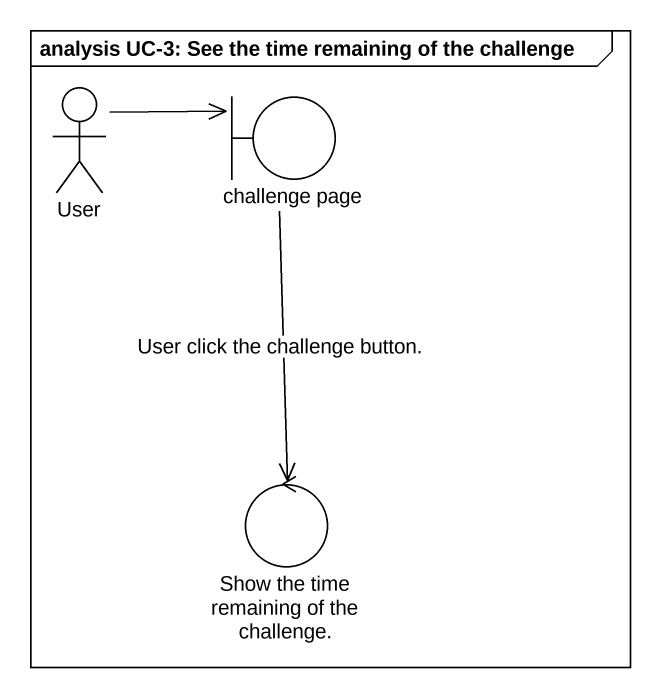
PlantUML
@startuml
mainframe analysis UC-3: See the time remaining of the challenge
actor User
boundary "challenge page" as challenge_page
control "Show the time remaining of the challenge." as Show_the_time_remaining_of
User -right-> challenge_page
challenge_page --> Show_the_time_remaining_of : User click the challenge button.
@enduml
